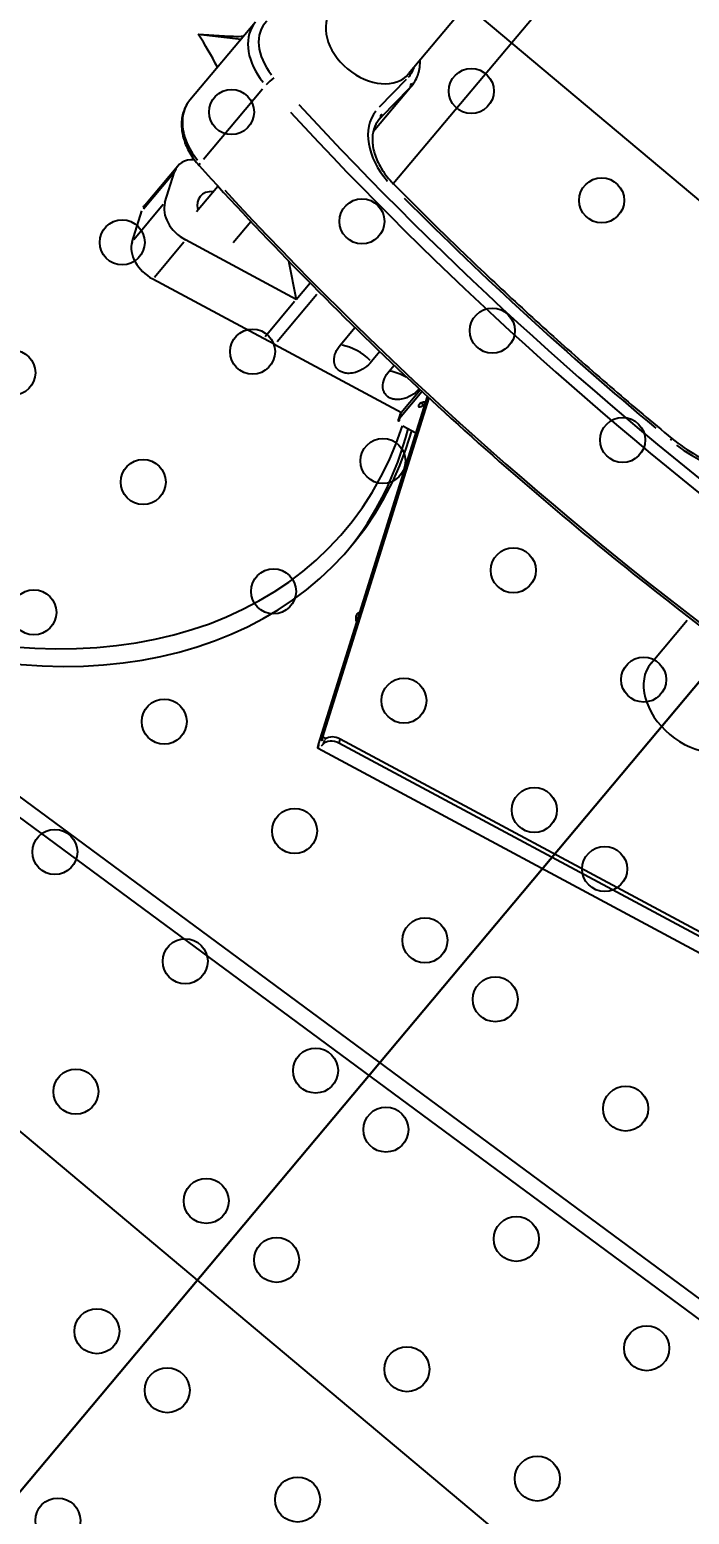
# Model space of a CAD drawing. Header units: metres. Extents: x 822482 to 822767, y 9662202 to 9662512.
# Drawn here: x 822694.9328 to 822695.0975, y 9662397.7424 to 9662398.1132 of the extents above; entities that cross this region are included whole.
import ezdxf

# ---------------------------------------------------------------- set-up
doc = ezdxf.new("R2010")
doc.units = ezdxf.units.M
doc.layers.add('ARQ_NE_EQUIPAMENTOS', color=7, linetype='Continuous')
doc.layers.add('ARQ_NE_MOBILIÁRIOS', color=251, linetype='Continuous', lineweight=0)
doc.styles.add('Arial', font='arial.ttf', dxfattribs={"height": 0.6})

# ---------------------------------------------------------------- blocks, each defined once
blk = doc.blocks.new('20006_ARQ_1400_3PV$0$IPL-001')
at = {"color": 0}
blk.add_lwpolyline([(0, 0), (1, 0), (1, -0.37), (0, -0.37)], close=True, dxfattribs=at)
for centre in [(0.86158, -0.01562), (0.90406, -0.01562), (0.8191, -0.0581), (0.86158, -0.0581), (0.90406, -0.0581), (0.94654, -0.0581), (0.8191, -0.10058), (0.86158, -0.10058), (0.90406, -0.10058), (0.94654, -0.10058), (0.98902, -0.10058), (0.01194, -0.14307), (0.8191, -0.14307), (0.86158, -0.14307), (0.90406, -0.14307), (0.94654, -0.14307), (0.98902, -0.14307), (0.01194, -0.18555), (0.05442, -0.18555), (0.86158, -0.18555), (0.90406, -0.18555), (0.94654, -0.18555), (0.98902, -0.18555), (0.01194, -0.22803), (0.05442, -0.22803), (0.09691, -0.22803), (0.90406, -0.22803), (0.94654, -0.22803), (0.98902, -0.22803), (0.01194, -0.27051), (0.05442, -0.27051), (0.09691, -0.27051), (0.94654, -0.27051), (0.98902, -0.27051), (0.01194, -0.31299), (0.05442, -0.31299), (0.98902, -0.31299), (0.01194, -0.35547)]:
    blk.add_circle(centre, 0.00562, dxfattribs=at)
blk = doc.blocks.new('20006_ARQ_1400_3PV$0$QF-062')
at = {"color": 0}
for p, q in [((0, 0), (0.32241, 0)), ((0.29355, -0.05762), (0.00702, -0.07535)), ((0.00702, -0.07959), (0.29355, -0.06187)), ((0.01802, -0.16107), (0.20987, -0.12112)), ((0.20964, -0.12273), (0.20964, -0.12202)), ((0.21048, -0.12193), (0.24549, -0.20599)), ((0.02066, -0.1642), (0.20676, -0.12545)), ((0.20678, -0.1255), (0.20716, -0.12641)), ((0.21005, -0.12372), (0.20966, -0.12278)), ((0.21004, -0.12419), (0.21086, -0.12402)), ((0.24504, -0.20597), (0.21091, -0.12401)), ((0.02108, -0.16522), (0.20718, -0.12646)), ((0.28617, -0.19079), (0.31687, -0.1844)), ((0.31687, -0.18504), (0.31687, -0.19649)), ((0.3268, -0.18823), (0.32991, -0.19569)), ((0.3268, -0.20032), (0.3268, -0.18887)), ((0.15991, -0.19083), (0.15991, -0.20484)), ((0.28297, -0.19146), (0.24792, -0.19876)), ((0.28297, -0.19146), (0.28617, -0.19079)), ((0.28297, -0.20775), (0.28297, -0.19232)), ((0.28617, -0.19143), (0.28617, -0.20288)), ((0.2418, -0.19713), (0.24544, -0.19637)), ((0.32991, -0.19633), (0.32991, -0.20778)), ((0.24728, -0.19702), (0.24785, -0.19838)), ((0.24735, -0.19739), (0.24735, -0.20609)), ((0.24738, -0.19746), (0.24789, -0.19868)), ((0.24792, -0.19875), (0.24792, -0.20612)), ((0.28617, -0.20352), (0.31687, -0.19713)), ((0.33024, -0.19729), (0.33024, -0.21002)), ((0.26177, -0.20694), (0.26177, -0.20368)), ((0.27041, -0.20188), (0.27041, -0.20756)), ((0.29382, -0.20965), (0.28617, -0.20352)), ((0.28617, -0.20352), (0.28617, -0.2089)), ((0.3268, -0.20096), (0.32991, -0.20842)), ((0.25688, -0.20469), (0.25688, -0.20663)), ((0.30735, -0.20432), (0.30735, -0.21114)), ((0.31935, -0.20432), (0.31935, -0.21262)), ((0.32636, -0.23833), (0.32636, -0.21542)), ((0.33847, -0.25001), (0.33847, -0.22455)), ((0.34747, -0.23856), (0.33847, -0.24448)), ((0.34747, -0.23856), (0.34217, -0.24242)), ((0.28617, -0.24123), (0.28617, -0.43474)), ((0.29835, -0.26293), (0.29835, -0.24794)), ((0.29837, -0.26167), (0.29837, -0.2487)), ((0.29915, -0.25165), (0.29915, -0.25071)), ((0.29841, -0.26186), (0.29911, -0.25224)), ((0.30111, -0.25372), (0.30041, -0.26334)), ((0.30085, -0.30642), (0.30085, -0.2647))]:
    blk.add_line(p, q, dxfattribs=at)
for centre, major_axis, ratio, start_param, end_param in [((0.38998, -0.17574), (0.16575, 0), 0.707107, 4.401171, 7.476631), ((0.38704, -0.16494), (-0.151, 0), 0.707107, 5.292632, 6.587082), ((0.39001, -0.16732), (-0.15022, 0), 0.707107, 5.238534, 6.560068), ((0.21048, -0.12405), (-0.00061, 0.00294), 0.199746, 5.477003, 7.047799), ((0.20676, -0.12333), (0.00277, 0.00115), 0.678308, 4.437079, 6.007875), ((0.20718, -0.12434), (0.00277, 0.00115), 0.678308, 4.437079, 5.840427), ((0.21091, -0.12613), (-0.00061, 0.00294), 0.199746, 5.477003, 6.880351), ((0.38704, -0.16256), (-0.151, 0), 0.707107, 0.011117, 0.325233), ((0.14491, -0.19083), (-0.015, 0), 0.707107, 3.141593, 6.283185), ((0.31913, -0.18983), (0.008, 0), 0.707107, 0.286382, 1.857076), ((0.24544, -0.19779), (0.00185, 0.00077), 0.678308, 6.007875, 7.578671), ((0.31913, -0.20256), (0.008, 0), 0.707107, 0.286382, 1.857076), ((0.32224, -0.19729), (0.008, 0), 0.707107, 0, 0.286382), ((0.246, -0.19914), (0.00185, 0.00077), 0.678308, 6.007875, 6.283185), ((0.19949, -0.67213), (-0.66, 0), 0.707107, 4.532903, 4.78383), ((0.244, -0.20374), (0.00175, 0.00073), 0.678308, 4.986181, 7.580189), ((0.24456, -0.2051), (-0.00175, -0.00073), 0.678308, 3.74826, 4.438597), ((0.26337, -0.19625), (0.01062, 0), 0.707107, 4.605167, 5.392375), ((0.24985, -0.19906), (0.01062, 0), 0.707107, 4.978429, 5.412021), ((0.31507, -0.20782), (0.006, 0), 0.707107, 5.507491, 7.058879), ((0.32224, -0.21002), (0.008, 0), 0.707107, 5.52858, 6.569568), ((0.32597, -0.21553), (0.00027, 0.00198), 0.135922, 5.545998, 6.244386), ((0.32347, -0.22455), (0.015, 0), 0.707107, 0.068868, 1.308501), ((0.19949, -0.69759), (0.66, 0), 0.707107, 1.39131, 1.642237), ((0.19949, -0.699), (-0.658, 0), 0.707107, 4.532903, 4.78383), ((0.19238, -0.25921), (-0.032, 0), 0.707107, 4.785808, 5.901599), ((0.19201, -0.23517), (0.00002, -0.002), 0.008082, 5.537026, 6.243914), ((0.19949, -0.699), (0.654, 0), 0.707107, 1.444707, 1.574989), ((0.28643, -0.23924), (-0.00019, -0.00199), 0.093997, 0.039493, 0.750363), ((0.28417, -0.25257), (0.017, 0), 0.707107, 0.0232, 1.363034), ((0.32597, -0.24099), (-0.00027, -0.00198), 0.135922, 0.87335, 2.287067), ((0.32347, -0.25001), (0.015, 0), 0.707107, 0.068868, 1.308501), ((0.32347, -0.25142), (0.013, 0), 0.707107, 6.220477, 7.584761), ((0.28417, -0.25116), (0.015, 0), 0.707107, 6.234512, 6.280624), ((0.30114, -0.25177), (-0.00199, 0.00014), 0.706179, 0.129708, 1.543425), ((0.31335, -0.2647), (-0.0125, 0), 0.707107, 3.141593, 6.283185), ((0.31335, -0.26293), (-0.015, 0), 0.707107, 6.234512, 6.280624), ((0.30037, -0.26246), (-0.00199, 0.00014), 0.706179, 0.129708, 1.543425), ((0.31335, -0.26435), (-0.013, 0), 0.707107, 6.248424, 6.544958)]:
    blk.add_ellipse(centre, major_axis=major_axis, ratio=ratio, start_param=start_param, end_param=end_param, dxfattribs=at)
for points in [[(0.21002, -0.12411), (0.21005, -0.12398), (0.21006, -0.12387), (0.21007, -0.12377)], [(0.33847, -0.2353), (0.34139, -0.23649), (0.34439, -0.23758), (0.34747, -0.23856)], [(0.34217, -0.24242), (0.341, -0.24327), (0.33973, -0.24428), (0.33847, -0.24541)]]:
    blk.add_open_spline(points, degree=3, dxfattribs=at)
for points, knots in [([(0.22276, -0.15142), (0.22292, -0.15153), (0.22306, -0.15164), (0.22344, -0.15197), (0.22369, -0.15226), (0.22393, -0.15275), (0.22401, -0.15303), (0.22401, -0.1535), (0.22394, -0.15377), (0.22383, -0.15399)], [-1.2311558, -1.2311558, -1.2311558, -1.2311558, -1.1715512, -1.1715512, -1.0505971, -1.0505971, -0.9499434, -0.9499434, -0.8525133, -0.8525133, -0.8525133, -0.8525133]), ([(0.24826, -0.20613), (0.24828, -0.20552), (0.24838, -0.20486), (0.24877, -0.2034), (0.24911, -0.2026), (0.24986, -0.20146), (0.25026, -0.20098), (0.25096, -0.20038), (0.25132, -0.20013), (0.25193, -0.19983), (0.25227, -0.19971), (0.25286, -0.19959), (0.2532, -0.19956), (0.25381, -0.19961), (0.25417, -0.19971), (0.25487, -0.20002), (0.25527, -0.20034), (0.25602, -0.20116), (0.25636, -0.20182), (0.25679, -0.20323), (0.25688, -0.20399), (0.25688, -0.20469)], [0.049914, 0.049914, 0.049914, 0.049914, 0.300923, 0.300923, 0.601846, 0.601846, 0.778482, 0.778482, 0.89213, 0.89213, 0.98298, 0.98298, 1.073831, 1.073831, 1.187479, 1.187479, 1.364114, 1.364114, 1.665037, 1.665037, 1.965961, 1.965961, 1.965961, 1.965961]), ([(0.26177, -0.20368), (0.26177, -0.20297), (0.26187, -0.20217), (0.2623, -0.20058), (0.26263, -0.19978), (0.26338, -0.19865), (0.26379, -0.19816), (0.26448, -0.19756), (0.26485, -0.19731), (0.26546, -0.19701), (0.2658, -0.19689), (0.26638, -0.19677), (0.26672, -0.19675), (0.26733, -0.19679), (0.2677, -0.19689), (0.26839, -0.1972), (0.2688, -0.19752), (0.26955, -0.19834), (0.26989, -0.199), (0.27032, -0.20041), (0.27041, -0.20117), (0.27041, -0.20188)], [0, 0, 0, 0, 0.300923, 0.300923, 0.601846, 0.601846, 0.778482, 0.778482, 0.89213, 0.89213, 0.98298, 0.98298, 1.073831, 1.073831, 1.187479, 1.187479, 1.364114, 1.364114, 1.665037, 1.665037, 1.965961, 1.965961, 1.965961, 1.965961]), ([(0.32625, -0.21355), (0.31422, -0.21189), (0.30212, -0.21046), (0.27784, -0.20808), (0.26565, -0.20713), (0.24122, -0.20571), (0.22898, -0.20524), (0.20447, -0.20479), (0.19221, -0.2048), (0.16771, -0.20532), (0.15547, -0.20582), (0.14325, -0.20655)], [1.5158712, 1.5158712, 1.5158712, 1.5158712, 1.5716328, 1.5716328, 1.6273944, 1.6273944, 1.6831561, 1.6831561, 1.7389177, 1.7389177, 1.7946793, 1.7946793, 1.7946793, 1.7946793]), ([(0.31954, -0.205), (0.31952, -0.20508), (0.3195, -0.20517), (0.31943, -0.20535), (0.31939, -0.20545), (0.31935, -0.20555)], [0.10036511, 0.10036511, 0.10036511, 0.10036511, 0.12873184, 0.12873184, 0.16094068, 0.16094068, 0.16094068, 0.16094068]), ([(0.33847, -0.22455), (0.33847, -0.22345), (0.33825, -0.22235), (0.33742, -0.22027), (0.33682, -0.2193), (0.3353, -0.21756), (0.33439, -0.21678), (0.33235, -0.21545), (0.33122, -0.2149), (0.32882, -0.21404), (0.32755, -0.21373), (0.32625, -0.21355)], [0.138502, 0.138502, 0.138502, 0.138502, 0.413976, 0.413976, 0.689449, 0.689449, 0.964923, 0.964923, 1.240397, 1.240397, 1.515871, 1.515871, 1.515871, 1.515871]), ([(0.19203, -0.23717), (0.1895, -0.23719), (0.18698, -0.23743), (0.1821, -0.23835), (0.17975, -0.23902), (0.17537, -0.24074), (0.17335, -0.24179), (0.16975, -0.24418), (0.16818, -0.24553), (0.16558, -0.24841), (0.16455, -0.24995), (0.16381, -0.25154)], [1.720728, 1.720728, 1.720728, 1.720728, 1.968682, 1.968682, 2.216635, 2.216635, 2.464589, 2.464589, 2.712543, 2.712543, 2.960496, 2.960496, 2.960496, 2.960496]), ([(0.28624, -0.24124), (0.28, -0.24064), (0.27374, -0.24012), (0.26121, -0.23919), (0.25494, -0.23879), (0.24238, -0.23812), (0.2361, -0.23785), (0.22351, -0.23743), (0.21722, -0.23729), (0.20462, -0.23713), (0.19833, -0.23712), (0.19203, -0.23717)], [1.5759709, 1.5759709, 1.5759709, 1.5759709, 1.6049224, 1.6049224, 1.6338739, 1.6338739, 1.6628254, 1.6628254, 1.6917769, 1.6917769, 1.7207284, 1.7207284, 1.7207284, 1.7207284]), ([(0.29917, -0.25116), (0.29917, -0.25028), (0.29899, -0.24939), (0.29826, -0.24765), (0.2977, -0.24679), (0.29621, -0.24516), (0.29528, -0.2444), (0.2931, -0.24308), (0.29185, -0.24252), (0.28916, -0.24167), (0.28772, -0.24138), (0.28624, -0.24124)], [0.138502, 0.138502, 0.138502, 0.138502, 0.425996, 0.425996, 0.713489, 0.713489, 1.000983, 1.000983, 1.288477, 1.288477, 1.575971, 1.575971, 1.575971, 1.575971]), ([(0.29835, -0.26293), (0.29835, -0.26408), (0.29859, -0.26521), (0.29946, -0.26732), (0.30008, -0.26829), (0.30085, -0.26916)], [3.2800943, 3.2800943, 3.2800943, 3.2800943, 3.564946, 3.564946, 3.8413842, 3.8413842, 3.8413842, 3.8413842])]:
    blk.add_open_spline(points, degree=3, knots=knots, dxfattribs=at)
blk = doc.blocks.new('A$C8f1b9c42')
at = {"layer": 'ARQ_NE_EQUIPAMENTOS', "transparency": 33554687, "rotation": 180.0000000035784}
for p in [(303.47748, -240.837), (304.47748, -240.837)]:
    blk.add_blockref('20006_ARQ_1400_3PV$0$IPL-001', p, dxfattribs=at)
at = {"layer": 'ARQ_NE_EQUIPAMENTOS', "transparency": 33554687}
blk.add_blockref('20006_ARQ_1400_3PV$0$QF-062', (303.32978, -240.54991), dxfattribs=at)
at = {"layer": 'ARQ_NE_MOBILIÁRIOS', "transparency": 33554687, "insert": (303.45048, -241.04099), "char_height": 0.06, "width": 0.908935, "attachment_point": 5, "rotation": 360, "style": 'Arial'}
blk.add_mtext('MESA INOX\\P80x70', dxfattribs=at)

msp = doc.modelspace()

# ---------------------------------------------------------------- block references
at = {"ltscale": 10, "rotation": 140.0090103764572}
msp.add_blockref('A$C8f1b9c42', (822772.88904, 9662018.46966), dxfattribs=at)

doc.saveas('drawing.dxf')
